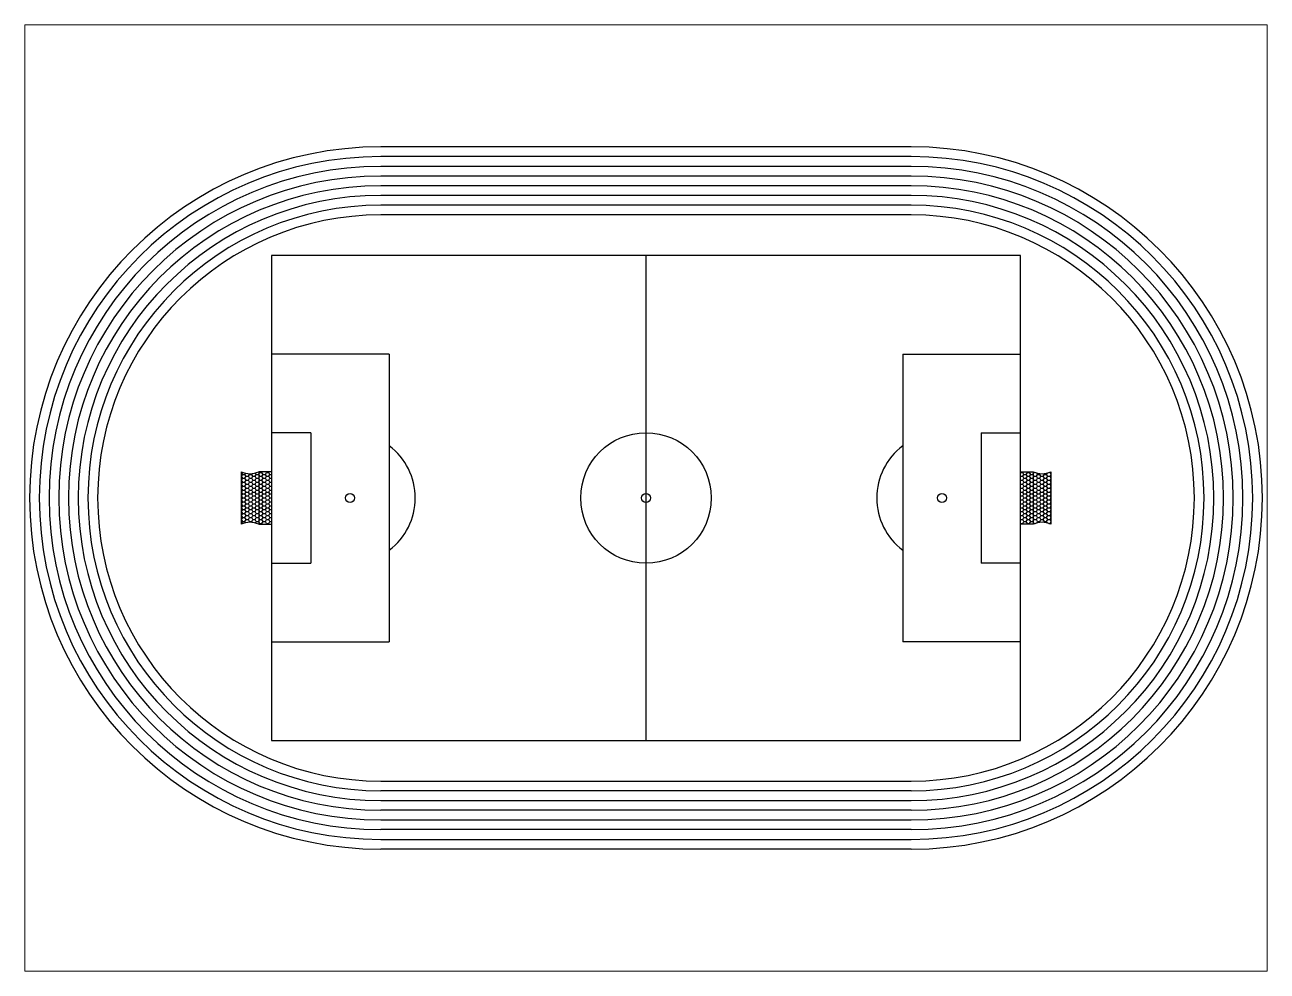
# Paper-space layout 'www.ceco.net' of a CAD drawing. Header units: metres. Extents: x 27 to 240, y 20 to 183.
# The model-space entities are those that its viewports show. They can reach past a viewport. Long polylines and large blocks are cut down to what shows.
import ezdxf

# ---------------------------------------------------------------- set-up
doc = ezdxf.new("R2010")
doc.units = ezdxf.units.M
for name, color, linetype in [('472 running track', 30, 'Continuous'), ('472 soccer arch', 7, 'Continuous'), ('472 soccer field', 94, 'Continuous')]:
    doc.layers.add(name, color=color, linetype=linetype)
pattern_1 = [(0, (-35, -35), (0.47625, 0.274963), [0.3175, -0.635]), (120, (-35, -35), (-0.47624994, 0.2749631), [0.3175, -0.635]), (60, (-35, -35), (6e-08, 0.5499261), [-0.635, 0.3175])]

msp = doc.modelspace()

# ---------------------------------------------------------------- hatches: boundary and pattern name
at = {"layer": '472 soccer arch'}
h = msp.add_hatch(dxfattribs=at)
h.set_pattern_fill('HONEY', color=256, scale=0.1, style=0)
h.set_pattern_definition(pattern_1)
h.paths.add_polyline_path([(-4.27, 30.34, -0.206677), (-1.8, 30.34), (-1.8, 37.66, -0.206677), (-4.27, 37.66)])
h = msp.add_hatch(dxfattribs=at)
h.set_pattern_fill('HONEY', color=256, scale=0.1, style=0)
h.set_pattern_definition(pattern_1)
h.paths.add_polyline_path([(-1.8, 30.34), (0, 30.34), (0, 37.66), (-1.8, 37.66)])
h = msp.add_hatch(dxfattribs=at)
h.set_pattern_fill('HONEY', color=256, scale=0.1, style=0)
h.set_pattern_definition(pattern_1)
h.paths.add_polyline_path([(106.8, 37.66), (105, 37.66), (105, 30.34), (106.8, 30.34)])
h = msp.add_hatch(dxfattribs=at)
h.set_pattern_fill('HONEY', color=256, scale=0.1, style=0)
h.set_pattern_definition(pattern_1)
h.paths.add_polyline_path([(106.8, 30.34, -0.206677), (109.27, 30.34), (109.27, 37.66, -0.206677), (106.8, 37.66)])

# ---------------------------------------------------------------- linework, layer by layer
at = {"layer": '472 running track'}
for p, q in [((89.68, 83.24), (15.32, 83.24)), ((89.68, 81.88), (15.32, 81.88)), ((89.68, 80.51), (15.32, 80.51)), ((89.68, 79.15), (15.32, 79.15)), ((89.68, 77.79), (15.32, 77.79)), ((89.68, 76.43), (15.32, 76.43)), ((89.68, 75.06), (15.32, 75.06)), ((89.68, 73.7), (15.32, 73.7)), ((15.32, -5.7), (89.68, -5.7)), ((89.68, -7.06), (15.32, -7.06)), ((15.32, -8.43), (89.68, -8.43)), ((88.78, -8.43), (89.68, -8.43)), ((89.68, -9.79), (15.32, -9.79)), ((15.32, -11.15), (89.68, -11.15)), ((89.68, -12.51), (15.32, -12.51)), ((15.32, -13.88), (89.68, -13.88)), ((89.68, -15.24), (15.32, -15.24))]:
    msp.add_line(p, q, dxfattribs=at)
for centre, radius, start, end in [((15.32, 34), 49.24, 90, 270), ((15.32, 34), 47.88, 90, 270), ((89.68, 34), 49.24, 270, 90), ((89.68, 34), 47.88, 270, 90), ((15.32, 34), 46.51, 90, 270), ((89.68, 34), 46.51, 270, 90), ((15.32, 34), 45.15, 90, 270), ((89.68, 34), 45.15, 270, 90), ((15.32, 34), 43.79, 90, 270), ((89.68, 34), 43.79, 270, 90), ((15.32, 34), 42.43, 90, 270), ((15.32, 34), 41.06, 90, 270), ((89.68, 34), 42.43, 270, 90), ((89.68, 34), 41.06, 270, 90), ((15.32, 34), 39.7, 90, 270), ((89.68, 34), 39.7, 270, 90)]:
    msp.add_arc(centre, radius, start, end, dxfattribs=at)
at = {"layer": '472 soccer arch'}
for p, q in [((-4.27, 37.66), (-4.27, 30.34)), ((0, 37.66), (-1.8, 37.66)), ((-1.8, 37.66), (-1.8, 30.34)), ((105, 37.66), (106.8, 37.66)), ((106.8, 37.66), (106.8, 30.34)), ((106.8, 37.66), (106.8, 30.34)), ((109.27, 37.66), (109.27, 30.34)), ((-1.8, 30.34), (0, 30.34)), ((106.8, 30.34), (105, 30.34))]:
    msp.add_line(p, q, dxfattribs=at)
for centre, start, end in [((-3.03, 40.52), 246.6454, 293.3546), ((108.03, 40.52), 246.6454, 293.3546), ((-3.03, 27.48), 66.6454, 113.3546), ((108.03, 27.48), 66.6454, 113.3546)]:
    msp.add_arc(centre, 3.11, start, end, dxfattribs=at)
at = {"layer": '472 soccer field'}
for p, q in [((105, 68), (0, 68)), ((0, 68), (0, 0)), ((52.5, 0), (52.5, 68)), ((105, 0), (105, 68)), ((16.5, 54.16), (0, 54.16)), ((16.5, 54.16), (16.5, 13.84)), ((88.5, 54.16), (88.5, 13.84)), ((88.5, 54.16), (105, 54.16)), ((5.5, 43.16), (0, 43.16)), ((5.5, 43.16), (5.5, 24.84)), ((99.5, 43.16), (99.5, 24.84)), ((99.5, 43.16), (105, 43.16)), ((0, 24.84), (5.5, 24.84)), ((105, 24.84), (99.5, 24.84)), ((0, 13.84), (16.5, 13.84)), ((105, 13.84), (88.5, 13.84)), ((0, 0), (105, 0))]:
    msp.add_line(p, q, dxfattribs=at)
for centre, radius in [((52.5, 34), 9.15), ((11, 34), 0.62), ((52.5, 34), 0.62), ((94, 34), 0.62)]:
    msp.add_circle(centre, radius, dxfattribs=at)
for centre, start, end in [((11, 34), 306.9482, 53.0518), ((94, 34), 126.9482, 233.0518)]:
    msp.add_arc(centre, 9.15, start, end, dxfattribs=at)

psp = doc.layouts.new('www.ceco.net')

# ---------------------------------------------------------------- viewports
at = {"layer": '0'}
psp.add_viewport(center=(133.35, 101.6), size=(213.36, 162.56), view_center_point=(52.5, 34), view_height=132.706, dxfattribs=at)

doc.saveas('drawing.dxf')
